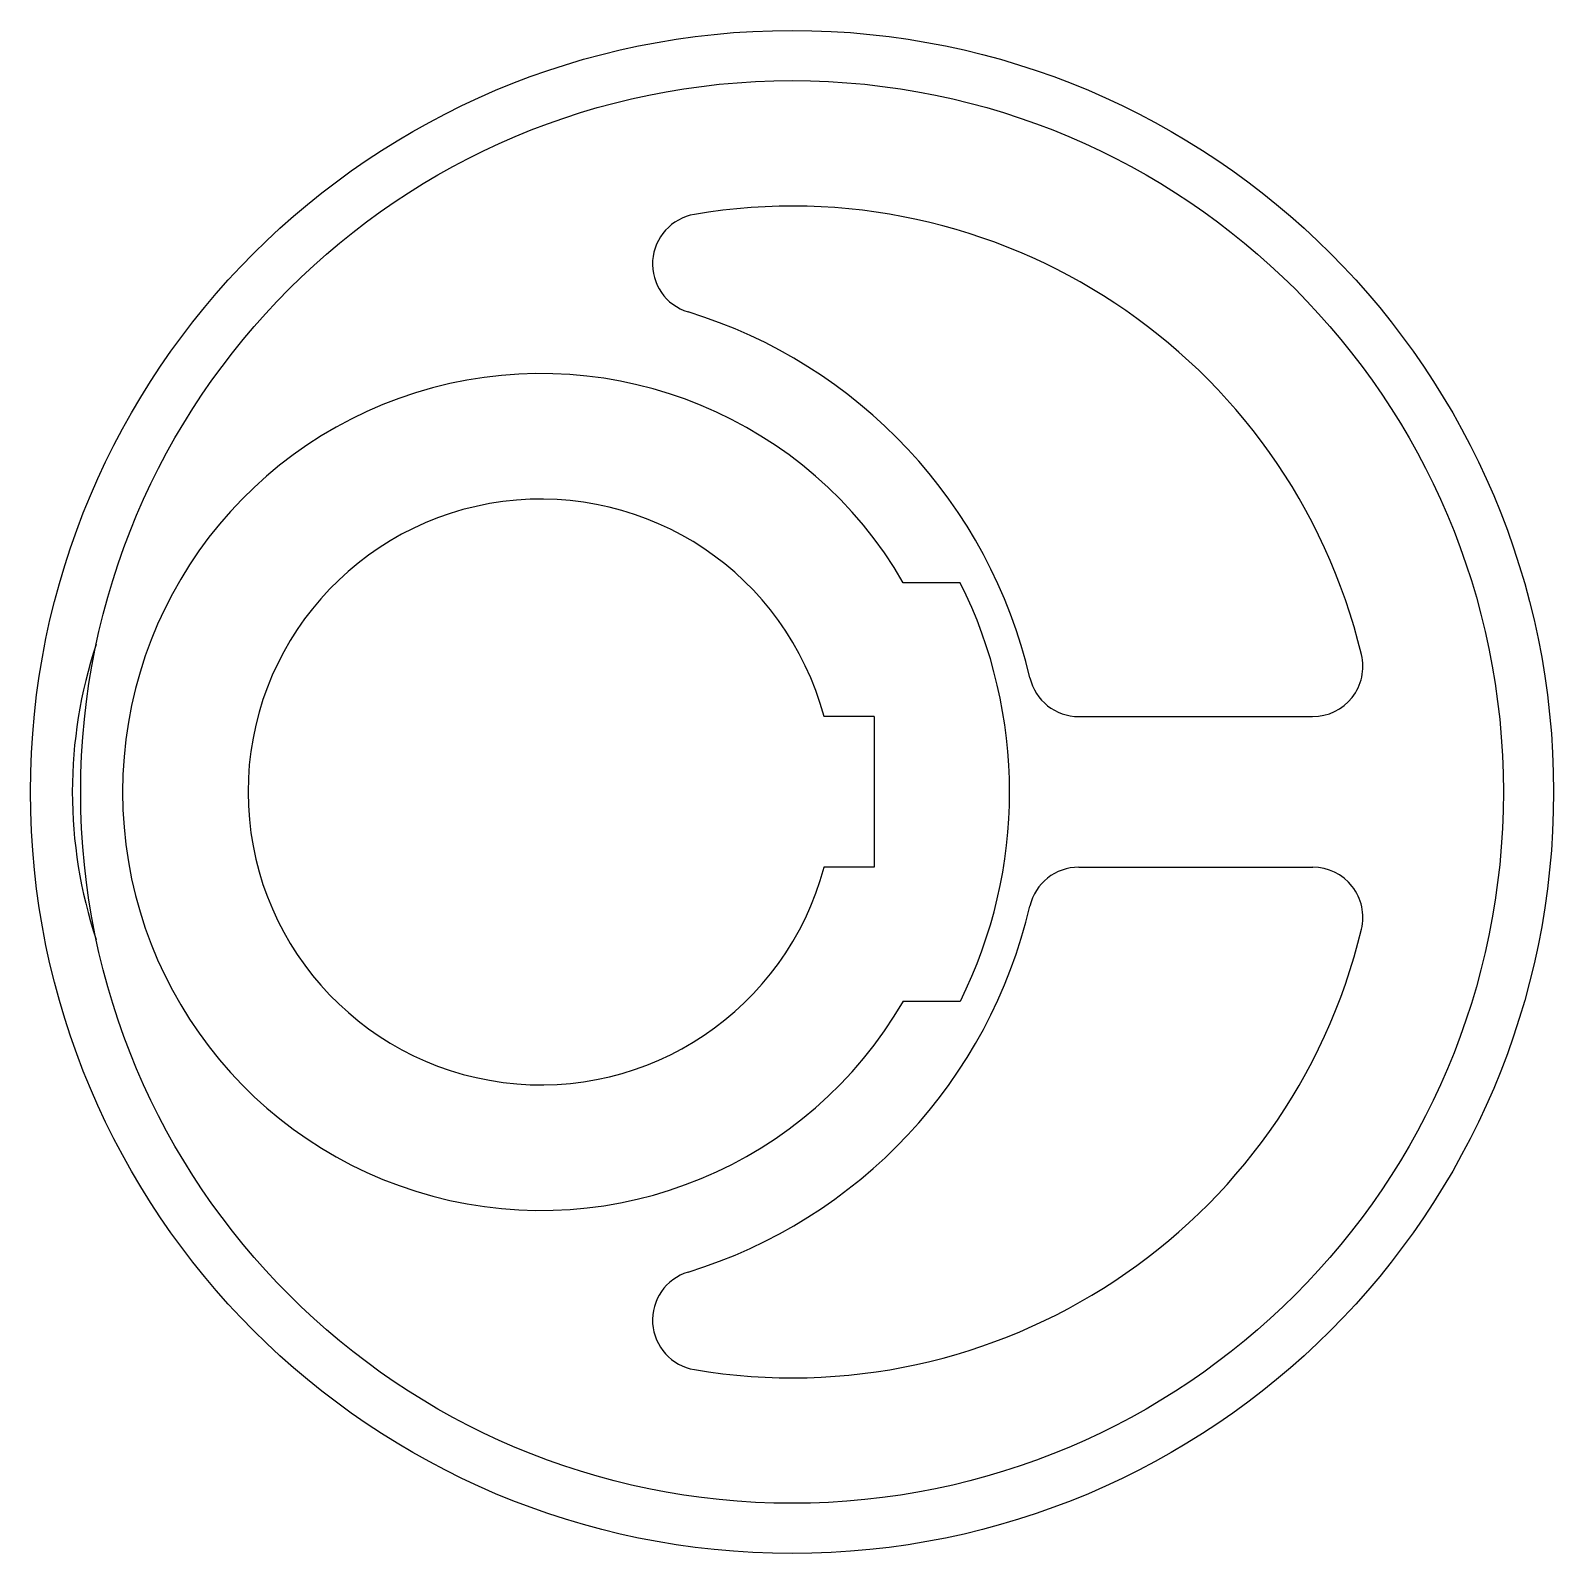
# Model space of a CAD drawing. Header units: millimetres. Extents: x 1995 to 2177, y 1629 to 1811.
import ezdxf

# ---------------------------------------------------------------- set-up
doc = ezdxf.new("R2010")
doc.units = ezdxf.units.MM

msp = doc.modelspace()

# ---------------------------------------------------------------- linework, layer by layer
for p, q in [((2095.39, 1729.51), (2089.39, 1729.51)), ((2095.39, 1729.51), (2095.39, 1711.51)), ((2119.84, 1729.51), (2147.78, 1729.51)), ((2095.39, 1711.51), (2089.39, 1711.51)), ((2119.84, 1711.51), (2147.79, 1711.51))]:
    msp.add_line(p, q)
for points in [[(2105.67, 1745.51), (2098.86, 1745.51)], [(2098.87, 1695.51), (2105.68, 1695.51)]]:
    msp.add_lwpolyline(points)
for radius in [91, 85]:
    msp.add_circle((2085.57, 1720.5), radius)
for centre, radius, start, end in [((2074.9, 1783.6), 6, 99.5941, 252.9666), ((2085.57, 1720.5), 70, 13.5617, 99.5941), ((2055.57, 1720.5), 60, 13.1432, 72.9666), ((2055.57, 1720.5), 50, 30.0099, 330.0099), ((2055.57, 1720.5), 35, 14.9133, 345.1121), ((2055.57, 1720.5), 56, 333.4938, 26.5233), ((2055.57, 1720.5), 56, 161.642, 198.358), ((2147.78, 1735.51), 6, 270, 13.5617), ((2119.84, 1735.51), 6, 193.1432, 270), ((2119.84, 1705.51), 6, 90, 166.8701), ((2147.79, 1705.51), 6, 346.4521, 90), ((2055.57, 1720.5), 60, 287.0334, 346.8701), ((2085.57, 1720.5), 70, 260.4059, 346.4521), ((2074.9, 1657.39), 6, 107.0334, 260.4059)]:
    msp.add_arc(centre, radius, start, end)

doc.saveas('drawing.dxf')
